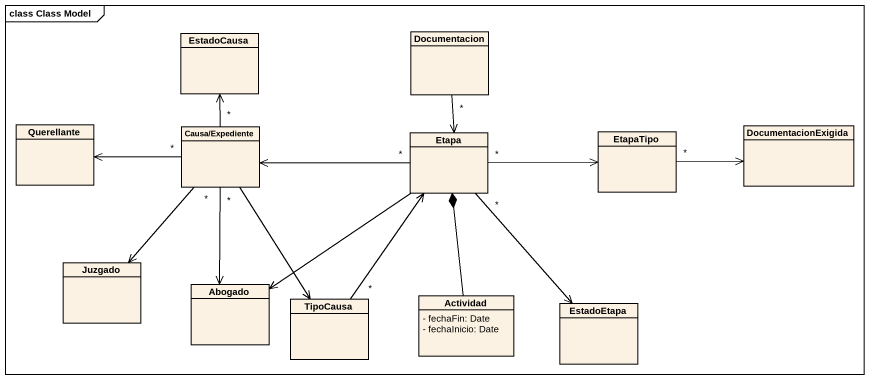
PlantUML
@startuml
mainframe class Class Model
hide circle
hide empty members
skinparam classAttributeIconSize 0
class EstadoCausa
class Documentacion
class Querellante
class "Causa/Expediente" as Causa_Expediente
class Etapa
class EtapaTipo
class DocumentacionExigida
class Juzgado
class Abogado
class TipoCausa
class Actividad {
  - fechaFin: Date
  - fechaInicio: Date
}
class EstadoEtapa
Documentacion "*" --> Etapa
Causa_Expediente "*" -up-> EstadoCausa
Causa_Expediente "*" -left-> Querellante
Causa_Expediente "*" --> Juzgado
Causa_Expediente "*" --> Abogado
Causa_Expediente --> TipoCausa
Etapa "*" -left-> Causa_Expediente
Etapa "*" -right-> EtapaTipo
Etapa --> Abogado
Etapa "*" --> EstadoEtapa
EtapaTipo "*" -right-> DocumentacionExigida
TipoCausa "*" -up-> Etapa
Actividad -up-* Etapa
@enduml
